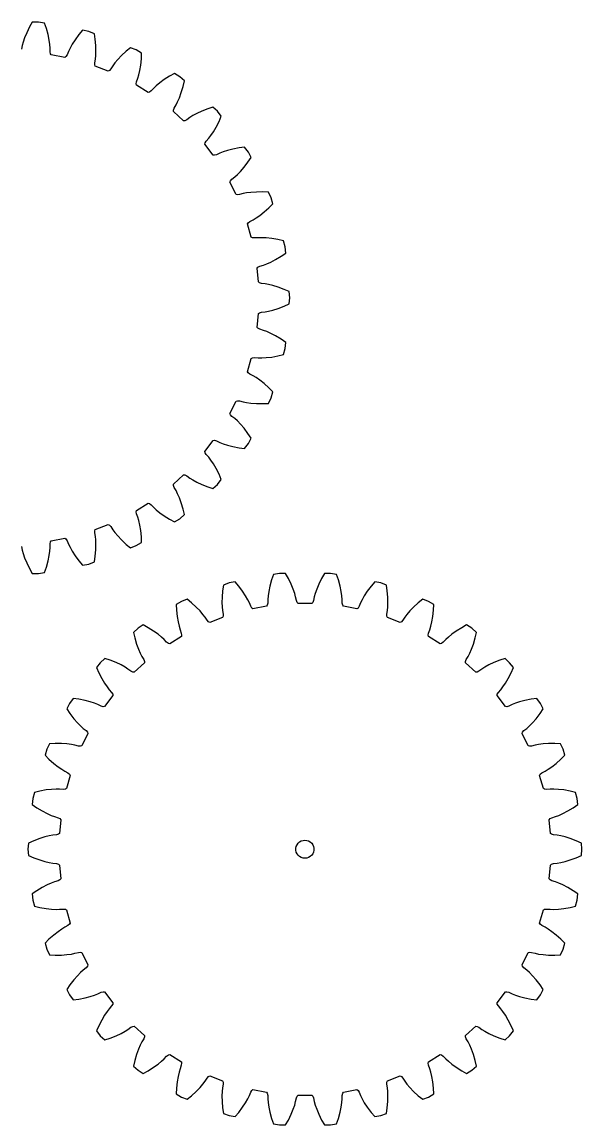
# Model space of a CAD drawing. Extents: x 0 to 188, y 0 to 183.
# Drawn here: x 95.7 to 188.3, y 0 to 182.6 of the extents above; entities that cross this region are included whole.
import ezdxf

# ---------------------------------------------------------------- set-up
doc = ezdxf.new("R2010")
doc.units = 0

msp = doc.modelspace()

# ---------------------------------------------------------------- linework, layer by layer
for p, q in [((97.38, 182.56), (96.92, 181.75)), ((98.4, 182.56), (97.38, 182.56)), ((99.41, 182.38), (98.4, 182.56)), ((96.46, 180.8), (96.12, 179.97)), ((96.92, 181.75), (96.46, 180.8)), ((99.71, 181.49), (99.41, 182.38)), ((99.99, 180.48), (99.71, 181.49)), ((105.71, 181.2), (105.11, 180.48)), ((106.72, 181.01), (105.71, 181.2)), ((107.67, 180.64), (106.72, 181.01)), ((95.88, 179.26), (95.72, 178.7)), ((96.12, 179.97), (95.88, 179.26)), ((100.17, 179.59), (99.99, 180.48)), ((100.28, 178.86), (100.17, 179.59)), ((104.48, 179.64), (103.99, 178.88)), ((105.11, 180.48), (104.48, 179.64)), ((107.8, 179.72), (107.67, 180.64)), ((107.89, 178.67), (107.8, 179.72)), ((95.72, 178.7), (95.6, 178.1)), ((100.33, 178.27), (100.28, 178.86)), ((100.34, 177.66), (100.33, 178.27)), ((100.41, 177.32), (100.34, 177.66)), ((100.53, 177.13), (100.41, 177.32)), ((102.77, 176.71), (100.53, 177.13)), ((103.14, 177.14), (102.95, 176.84)), ((103.37, 177.7), (103.14, 177.14)), ((103.63, 178.23), (103.37, 177.7)), ((103.99, 178.88), (103.63, 178.23)), ((107.88, 177.02), (107.91, 177.77)), ((107.91, 177.77), (107.89, 178.67)), ((112.93, 177.73), (112.16, 177.01)), ((113.65, 178.32), (112.93, 177.73)), ((114.6, 177.95), (113.65, 178.32)), ((115.47, 177.42), (114.6, 177.95)), ((115.44, 176.48), (115.47, 177.42)), ((102.95, 176.84), (102.77, 176.71)), ((107.72, 175.84), (107.82, 176.43)), ((107.72, 175.48), (107.72, 175.84)), ((107.81, 175.28), (107.72, 175.48)), ((109.94, 174.46), (107.81, 175.28)), ((107.82, 176.43), (107.88, 177.02)), ((110.71, 175.32), (110.38, 174.81)), ((111.06, 175.79), (110.71, 175.32)), ((111.54, 176.36), (111.06, 175.79)), ((112.16, 177.01), (111.54, 176.36)), ((115.18, 174.55), (115.33, 175.43)), ((115.33, 175.43), (115.44, 176.48)), ((110.14, 174.55), (109.94, 174.46)), ((110.38, 174.81), (110.14, 174.55)), ((114.85, 173.25), (115.02, 173.82)), ((115.02, 173.82), (115.18, 174.55)), ((120.11, 173.59), (119.22, 173.03)), ((120.93, 174.04), (120.11, 173.59)), ((121.8, 173.5), (120.93, 174.04)), ((122.55, 172.81), (121.8, 173.5)), ((114.58, 172.34), (114.64, 172.68)), ((114.63, 172.12), (114.58, 172.34)), ((116.56, 170.92), (114.63, 172.12)), ((114.64, 172.68), (114.85, 173.25)), ((117.48, 171.63), (117.06, 171.19)), ((117.91, 172.03), (117.48, 171.63)), ((118.49, 172.5), (117.91, 172.03)), ((119.22, 173.03), (118.49, 172.5)), ((122.04, 170.89), (122.34, 171.9)), ((122.34, 171.9), (122.55, 172.81)), ((116.78, 170.97), (116.56, 170.92)), ((117.06, 171.19), (116.78, 170.97)), ((121.44, 169.36), (121.74, 170.04)), ((121.74, 170.04), (122.04, 170.89)), ((120.74, 167.98), (120.87, 168.31)), ((120.75, 167.76), (120.74, 167.98)), ((120.87, 168.31), (121.17, 168.84)), ((121.17, 168.84), (121.44, 169.36)), ((126.41, 168.2), (125.42, 167.81)), ((127.29, 168.49), (126.41, 168.2)), ((128.05, 167.8), (127.29, 168.49)), ((122.43, 166.23), (120.75, 167.76)), ((122.65, 166.24), (122.43, 166.23)), ((122.97, 166.4), (122.65, 166.24)), ((123.46, 166.75), (122.97, 166.4)), ((123.96, 167.07), (123.46, 166.75)), ((124.61, 167.43), (123.96, 167.07)), ((125.42, 167.81), (124.61, 167.43)), ((128.66, 166.99), (128.05, 167.8)), ((128.29, 166.13), (128.66, 166.99)), ((126.94, 163.8), (127.35, 164.42)), ((127.35, 164.42), (127.81, 165.19)), ((127.81, 165.19), (128.29, 166.13)), ((125.96, 162.36), (125.99, 162.57)), ((125.99, 162.57), (126.18, 162.87)), ((126.18, 162.87), (126.58, 163.33)), ((126.58, 163.33), (126.94, 163.8)), ((127.33, 160.54), (125.96, 162.36)), ((128.44, 160.86), (127.89, 160.61)), ((128.99, 161.08), (128.44, 160.86)), ((129.7, 161.31), (128.99, 161.08)), ((130.57, 161.54), (129.7, 161.31)), ((131.6, 161.75), (130.57, 161.54)), ((132.53, 161.87), (131.6, 161.75)), ((133.14, 161.05), (132.53, 161.87)), ((133.6, 160.14), (133.14, 161.05)), ((127.55, 160.51), (127.33, 160.54)), ((127.89, 160.61), (127.55, 160.51)), ((132.43, 158.53), (133.08, 159.37)), ((133.08, 159.37), (133.6, 160.14)), ((130.88, 156.93), (131.32, 157.32)), ((131.32, 157.32), (131.84, 157.85)), ((131.84, 157.85), (132.43, 158.53)), ((130.09, 156.08), (130.17, 156.29)), ((131.11, 154.04), (130.09, 156.08)), ((130.17, 156.29), (130.4, 156.55)), ((130.4, 156.55), (130.88, 156.93)), ((131.32, 153.97), (131.11, 154.04)), ((131.67, 154.01), (131.32, 153.97)), ((132.26, 154.16), (131.67, 154.01)), ((132.83, 154.27), (132.26, 154.16)), ((133.57, 154.37), (132.83, 154.27)), ((134.47, 154.43), (133.57, 154.37)), ((135.53, 154.44), (134.47, 154.43)), ((136.46, 154.4), (135.53, 154.44)), ((136.91, 153.48), (136.46, 154.4)), ((137.19, 152.5), (136.91, 153.48)), ((135.75, 151.13), (136.54, 151.83)), ((136.54, 151.83), (137.19, 152.5)), ((133.39, 149.56), (133.93, 149.84)), ((133.93, 149.84), (134.43, 150.15)), ((134.43, 150.15), (135.04, 150.57)), ((135.04, 150.57), (135.75, 151.13)), ((133, 149.15), (133.11, 149.35)), ((133.63, 146.96), (133, 149.15)), ((133.11, 149.35), (133.39, 149.56)), ((133.82, 146.86), (133.63, 146.96)), ((134.17, 146.83), (133.82, 146.86)), ((134.77, 146.87), (134.17, 146.83)), ((135.36, 146.87), (134.77, 146.87)), ((136.11, 146.83), (135.36, 146.87)), ((137, 146.73), (136.11, 146.83)), ((138.04, 146.55), (137, 146.73)), ((138.95, 146.33), (138.04, 146.55)), ((139.23, 145.35), (138.95, 146.33)), ((138.56, 143.8), (139.32, 144.33)), ((139.32, 144.33), (139.23, 145.35)), ((135.63, 142.32), (136.18, 142.52)), ((136.18, 142.52), (136.86, 142.83)), ((136.86, 142.83), (137.65, 143.25)), ((137.65, 143.25), (138.56, 143.8)), ((134.59, 141.81), (134.73, 141.98)), ((134.8, 139.54), (134.59, 141.81)), ((134.73, 141.98), (135.05, 142.14)), ((135.05, 142.14), (135.63, 142.32)), ((134.97, 139.41), (134.8, 139.54)), ((135.31, 139.31), (134.97, 139.41)), ((135.91, 139.24), (135.31, 139.31)), ((136.49, 139.14), (135.91, 139.24)), ((137.22, 138.96), (136.49, 139.14)), ((138.08, 138.7), (137.22, 138.96)), ((139.06, 138.32), (138.08, 138.7)), ((139.92, 137.94), (139.06, 138.32)), ((140.01, 136.92), (139.92, 137.94)), ((139.92, 135.91), (140.01, 136.92)), ((137.22, 134.89), (138.08, 135.15)), ((138.08, 135.15), (139.06, 135.52)), ((139.06, 135.52), (139.92, 135.91)), ((134.59, 132.03), (134.8, 134.3)), ((134.8, 134.3), (134.97, 134.44)), ((134.97, 134.44), (135.31, 134.54)), ((135.31, 134.54), (135.91, 134.61)), ((135.91, 134.61), (136.49, 134.71)), ((136.49, 134.71), (137.22, 134.89)), ((134.73, 131.87), (134.59, 132.03)), ((135.05, 131.71), (134.73, 131.87)), ((135.63, 131.53), (135.05, 131.71)), ((136.18, 131.32), (135.63, 131.53)), ((136.86, 131.02), (136.18, 131.32)), ((137.65, 130.6), (136.86, 131.02)), ((138.56, 130.05), (137.65, 130.6)), ((139.32, 129.52), (138.56, 130.05)), ((138.95, 127.52), (139.23, 128.5)), ((139.23, 128.5), (139.32, 129.52)), ((133, 124.69), (133.63, 126.88)), ((133.63, 126.88), (133.82, 126.99)), ((133.82, 126.99), (134.17, 127.02)), ((134.17, 127.02), (134.77, 126.98)), ((134.77, 126.98), (135.36, 126.97)), ((135.36, 126.97), (136.11, 127.01)), ((136.11, 127.01), (137, 127.11)), ((137, 127.11), (138.04, 127.3)), ((138.04, 127.3), (138.95, 127.52)), ((133.11, 124.5), (133, 124.69)), ((133.39, 124.29), (133.11, 124.5)), ((133.93, 124), (133.39, 124.29)), ((134.43, 123.7), (133.93, 124)), ((135.04, 123.27), (134.43, 123.7)), ((135.75, 122.72), (135.04, 123.27)), ((136.54, 122.01), (135.75, 122.72)), ((137.19, 121.35), (136.54, 122.01)), ((136.91, 120.37), (137.19, 121.35)), ((130.09, 117.77), (131.11, 119.8)), ((131.11, 119.8), (131.32, 119.87)), ((131.32, 119.87), (131.67, 119.84)), ((131.67, 119.84), (132.26, 119.69)), ((132.26, 119.69), (132.83, 119.57)), ((132.83, 119.57), (133.57, 119.48)), ((133.57, 119.48), (134.47, 119.41)), ((134.47, 119.41), (135.53, 119.4)), ((135.53, 119.4), (136.46, 119.45)), ((136.46, 119.45), (136.91, 120.37)), ((130.17, 117.56), (130.09, 117.77)), ((130.4, 117.29), (130.17, 117.56)), ((130.88, 116.92), (130.4, 117.29)), ((131.32, 116.53), (130.88, 116.92)), ((131.84, 116), (131.32, 116.53)), ((132.43, 115.32), (131.84, 116)), ((133.08, 114.48), (132.43, 115.32)), ((125.96, 111.49), (127.33, 113.31)), ((127.33, 113.31), (127.55, 113.34)), ((127.55, 113.34), (127.89, 113.24)), ((127.89, 113.24), (128.44, 112.98)), ((133.6, 113.71), (133.08, 114.48)), ((133.14, 112.79), (133.6, 113.71)), ((125.99, 111.27), (125.96, 111.49)), ((128.44, 112.98), (128.99, 112.77)), ((128.99, 112.77), (129.7, 112.53)), ((129.7, 112.53), (130.57, 112.3)), ((130.57, 112.3), (131.6, 112.1)), ((131.6, 112.1), (132.53, 111.98)), ((132.53, 111.98), (133.14, 112.79)), ((126.18, 110.97), (125.99, 111.27)), ((126.58, 110.52), (126.18, 110.97)), ((126.94, 110.05), (126.58, 110.52)), ((127.35, 109.43), (126.94, 110.05)), ((127.81, 108.66), (127.35, 109.43)), ((128.29, 107.71), (127.81, 108.66)), ((128.66, 106.86), (128.29, 107.71)), ((120.74, 105.86), (120.75, 106.08)), ((120.75, 106.08), (122.43, 107.62)), ((122.43, 107.62), (122.65, 107.61)), ((122.65, 107.61), (122.97, 107.45)), ((122.97, 107.45), (123.46, 107.09)), ((123.46, 107.09), (123.96, 106.78)), ((123.96, 106.78), (124.61, 106.42)), ((124.61, 106.42), (125.42, 106.04)), ((125.42, 106.04), (126.41, 105.65)), ((127.29, 105.36), (128.05, 106.04)), ((128.05, 106.04), (128.66, 106.86)), ((120.87, 105.53), (120.74, 105.86)), ((121.17, 105.01), (120.87, 105.53)), ((121.44, 104.49), (121.17, 105.01)), ((121.74, 103.8), (121.44, 104.49)), ((126.41, 105.65), (127.29, 105.36)), ((114.63, 101.73), (116.56, 102.92)), ((116.56, 102.92), (116.78, 102.87)), ((116.78, 102.87), (117.06, 102.66)), ((117.06, 102.66), (117.48, 102.22)), ((122.04, 102.96), (121.74, 103.8)), ((122.34, 101.94), (122.04, 102.96)), ((114.58, 101.51), (114.63, 101.73)), ((114.64, 101.16), (114.58, 101.51)), ((114.85, 100.59), (114.64, 101.16)), ((115.02, 100.03), (114.85, 100.59)), ((117.48, 102.22), (117.91, 101.82)), ((117.91, 101.82), (118.49, 101.35)), ((118.49, 101.35), (119.22, 100.82)), ((119.22, 100.82), (120.11, 100.26)), ((121.8, 100.34), (122.55, 101.03)), ((122.55, 101.03), (122.34, 101.94)), ((107.81, 98.57), (109.94, 99.39)), ((109.94, 99.39), (110.14, 99.3)), ((110.14, 99.3), (110.38, 99.04)), ((110.38, 99.04), (110.71, 98.53)), ((115.18, 99.3), (115.02, 100.03)), ((115.33, 98.41), (115.18, 99.3)), ((120.11, 100.26), (120.93, 99.81)), ((120.93, 99.81), (121.8, 100.34)), ((100.53, 96.71), (102.77, 97.13)), ((102.77, 97.13), (102.95, 97.01)), ((102.95, 97.01), (103.14, 96.71)), ((107.72, 98.36), (107.81, 98.57)), ((107.72, 98.01), (107.72, 98.36)), ((107.82, 97.41), (107.72, 98.01)), ((107.88, 96.83), (107.82, 97.41)), ((107.91, 96.08), (107.88, 96.83)), ((110.71, 98.53), (111.06, 98.06)), ((111.06, 98.06), (111.54, 97.49)), ((111.54, 97.49), (112.16, 96.83)), ((112.16, 96.83), (112.93, 96.11)), ((115.44, 97.36), (115.33, 98.41)), ((115.47, 96.43), (115.44, 97.36)), ((95.6, 95.74), (95.72, 95.15)), ((95.72, 95.15), (95.88, 94.58)), ((100.17, 94.25), (100.28, 94.99)), ((100.28, 94.99), (100.33, 95.58)), ((100.33, 95.58), (100.34, 96.18)), ((100.34, 96.18), (100.41, 96.53)), ((100.41, 96.53), (100.53, 96.71)), ((103.14, 96.71), (103.37, 96.15)), ((103.37, 96.15), (103.63, 95.62)), ((103.63, 95.62), (103.99, 94.97)), ((103.99, 94.97), (104.48, 94.21)), ((107.8, 94.13), (107.89, 95.18)), ((107.89, 95.18), (107.91, 96.08)), ((112.93, 96.11), (113.65, 95.52)), ((113.65, 95.52), (114.6, 95.89)), ((114.6, 95.89), (115.47, 96.43)), ((95.88, 94.58), (96.12, 93.88)), ((96.12, 93.88), (96.46, 93.04)), ((99.71, 92.35), (99.99, 93.37)), ((99.99, 93.37), (100.17, 94.25)), ((104.48, 94.21), (105.11, 93.36)), ((105.11, 93.36), (105.71, 92.65)), ((106.72, 92.84), (107.67, 93.21)), ((107.67, 93.21), (107.8, 94.13)), ((96.46, 93.04), (96.92, 92.09)), ((96.92, 92.09), (97.38, 91.28)), ((98.4, 91.28), (99.41, 91.47)), ((99.41, 91.47), (99.71, 92.35)), ((105.71, 92.65), (106.72, 92.84)), ((97.38, 91.28), (98.4, 91.28)), ((129.97, 89.73), (129.01, 89.36)), ((130.97, 89.92), (129.97, 89.73)), ((131.57, 89.2), (130.97, 89.92)), ((136.97, 90.21), (136.69, 89.19)), ((137.28, 91.09), (136.97, 90.21)), ((138.28, 91.28), (137.28, 91.09)), ((139.3, 91.28), (138.28, 91.28)), ((139.76, 90.47), (139.3, 91.28)), ((140.22, 89.52), (139.76, 90.47)), ((140.57, 88.69), (140.22, 89.52)), ((144.8, 89.52), (144.45, 88.69)), ((145.26, 90.47), (144.8, 89.52)), ((145.72, 91.28), (145.26, 90.47)), ((146.74, 91.28), (145.72, 91.28)), ((147.74, 91.09), (146.74, 91.28)), ((148.05, 90.21), (147.74, 91.09)), ((148.32, 89.19), (148.05, 90.21)), ((154.05, 89.92), (153.45, 89.2)), ((155.05, 89.73), (154.05, 89.92)), ((156.01, 89.36), (155.05, 89.73)), ((128.88, 88.44), (128.79, 87.38)), ((129.01, 89.36), (128.88, 88.44)), ((132.2, 88.35), (131.57, 89.2)), ((132.69, 87.6), (132.2, 88.35)), ((136.51, 88.31), (136.4, 87.57)), ((136.69, 89.19), (136.51, 88.31)), ((140.81, 87.98), (140.57, 88.69)), ((140.96, 87.41), (140.81, 87.98)), ((144.21, 87.98), (144.06, 87.41)), ((144.45, 88.69), (144.21, 87.98)), ((148.51, 88.31), (148.32, 89.19)), ((148.62, 87.57), (148.51, 88.31)), ((152.82, 88.35), (152.33, 87.6)), ((153.45, 89.2), (152.82, 88.35)), ((156.14, 88.44), (156.01, 89.36)), ((156.23, 87.38), (156.14, 88.44)), ((122.08, 86.67), (121.21, 86.13)), ((121.21, 86.13), (121.25, 85.2)), ((123.03, 87.04), (122.08, 86.67)), ((123.75, 86.45), (123.03, 87.04)), ((124.53, 85.73), (123.75, 86.45)), ((128.79, 87.38), (128.77, 86.48)), ((128.77, 86.48), (128.8, 85.74)), ((133.06, 86.95), (132.69, 87.6)), ((133.31, 86.42), (133.06, 86.95)), ((133.55, 85.86), (133.31, 86.42)), ((133.73, 85.56), (133.55, 85.86)), ((136.15, 85.85), (133.91, 85.43)), ((136.27, 86.03), (136.15, 85.85)), ((136.34, 86.38), (136.27, 86.03)), ((136.35, 86.99), (136.34, 86.38)), ((136.4, 87.57), (136.35, 86.99)), ((141.09, 86.82), (140.96, 87.41)), ((141.22, 86.49), (141.09, 86.82)), ((141.37, 86.33), (141.22, 86.49)), ((143.65, 86.33), (141.37, 86.33)), ((143.8, 86.49), (143.65, 86.33)), ((143.93, 86.82), (143.8, 86.49)), ((144.06, 87.41), (143.93, 86.82)), ((148.67, 86.99), (148.62, 87.57)), ((148.68, 86.38), (148.67, 86.99)), ((148.75, 86.03), (148.68, 86.38)), ((148.87, 85.85), (148.75, 86.03)), ((151.11, 85.43), (148.87, 85.85)), ((151.47, 85.86), (151.29, 85.56)), ((151.71, 86.42), (151.47, 85.86)), ((151.96, 86.95), (151.71, 86.42)), ((152.33, 87.6), (151.96, 86.95)), ((156.22, 85.74), (156.25, 86.48)), ((156.25, 86.48), (156.23, 87.38)), ((161.27, 86.45), (160.49, 85.73)), ((161.99, 87.04), (161.27, 86.45)), ((162.94, 86.67), (161.99, 87.04)), ((163.81, 86.13), (162.94, 86.67)), ((163.77, 85.2), (163.81, 86.13)), ((121.25, 85.2), (121.35, 84.15)), ((121.35, 84.15), (121.5, 83.26)), ((125.15, 85.08), (124.53, 85.73)), ((125.63, 84.51), (125.15, 85.08)), ((125.98, 84.03), (125.63, 84.51)), ((126.31, 83.53), (125.98, 84.03)), ((128.87, 84), (126.75, 83.18)), ((128.8, 85.74), (128.86, 85.15)), ((128.86, 85.15), (128.96, 84.55)), ((128.96, 84.2), (128.87, 84)), ((128.96, 84.55), (128.96, 84.2)), ((133.91, 85.43), (133.73, 85.56)), ((151.29, 85.56), (151.11, 85.43)), ((156.06, 84.55), (156.16, 85.15)), ((156.06, 84.2), (156.06, 84.55)), ((156.15, 84), (156.06, 84.2)), ((158.27, 83.18), (156.15, 84)), ((156.16, 85.15), (156.22, 85.74)), ((159.04, 84.03), (158.71, 83.53)), ((159.39, 84.51), (159.04, 84.03)), ((159.87, 85.08), (159.39, 84.51)), ((160.49, 85.73), (159.87, 85.08)), ((163.52, 83.26), (163.67, 84.15)), ((163.67, 84.15), (163.77, 85.2)), ((114.89, 82.22), (114.13, 81.53)), ((115.76, 82.76), (114.89, 82.22)), ((116.57, 82.31), (115.76, 82.76)), ((117.47, 81.74), (116.57, 82.31)), ((121.5, 83.26), (121.67, 82.54)), ((121.67, 82.54), (121.83, 81.97)), ((126.55, 83.27), (126.31, 83.53)), ((126.75, 83.18), (126.55, 83.27)), ((158.47, 83.27), (158.27, 83.18)), ((158.71, 83.53), (158.47, 83.27)), ((163.19, 81.97), (163.35, 82.54)), ((163.35, 82.54), (163.52, 83.26)), ((168.45, 82.31), (167.55, 81.74)), ((169.26, 82.76), (168.45, 82.31)), ((170.13, 82.22), (169.26, 82.76)), ((170.89, 81.53), (170.13, 82.22)), ((114.13, 81.53), (114.34, 80.62)), ((114.34, 80.62), (114.64, 79.61)), ((118.2, 81.22), (117.47, 81.74)), ((118.77, 80.74), (118.2, 81.22)), ((119.2, 80.34), (118.77, 80.74)), ((119.62, 79.9), (119.2, 80.34)), ((122.06, 80.84), (120.12, 79.64)), ((121.83, 81.97), (122.04, 81.4)), ((122.04, 81.4), (122.1, 81.05)), ((122.1, 81.05), (122.06, 80.84)), ((162.92, 81.05), (162.98, 81.4)), ((162.96, 80.84), (162.92, 81.05)), ((164.9, 79.64), (162.96, 80.84)), ((162.98, 81.4), (163.19, 81.97)), ((165.82, 80.34), (165.4, 79.9)), ((166.25, 80.74), (165.82, 80.34)), ((166.82, 81.22), (166.25, 80.74)), ((167.55, 81.74), (166.82, 81.22)), ((170.38, 79.61), (170.68, 80.62)), ((170.68, 80.62), (170.89, 81.53)), ((114.64, 79.61), (114.95, 78.76)), ((114.95, 78.76), (115.24, 78.08)), ((119.91, 79.69), (119.62, 79.9)), ((120.12, 79.64), (119.91, 79.69)), ((165.11, 79.69), (164.9, 79.64)), ((165.4, 79.9), (165.11, 79.69)), ((169.78, 78.08), (170.07, 78.76)), ((170.07, 78.76), (170.38, 79.61)), ((109.39, 77.21), (108.64, 76.52)), ((110.28, 76.92), (109.39, 77.21)), ((111.26, 76.53), (110.28, 76.92)), ((115.24, 78.08), (115.51, 77.55)), ((115.51, 77.55), (115.82, 77.03)), ((115.82, 77.03), (115.94, 76.7)), ((115.94, 76.7), (115.94, 76.48)), ((169.08, 76.7), (169.2, 77.03)), ((169.08, 76.48), (169.08, 76.7)), ((169.2, 77.03), (169.51, 77.55)), ((169.51, 77.55), (169.78, 78.08)), ((174.74, 76.92), (173.76, 76.53)), ((175.63, 77.21), (174.74, 76.92)), ((176.38, 76.52), (175.63, 77.21)), ((108.64, 76.52), (108.02, 75.71)), ((108.02, 75.71), (108.39, 74.85)), ((112.07, 76.14), (111.26, 76.53)), ((112.73, 75.79), (112.07, 76.14)), ((113.22, 75.47), (112.73, 75.79)), ((113.72, 75.12), (113.22, 75.47)), ((114.03, 74.96), (113.72, 75.12)), ((114.25, 74.95), (114.03, 74.96)), ((115.94, 76.48), (114.25, 74.95)), ((170.77, 74.95), (169.08, 76.48)), ((170.99, 74.96), (170.77, 74.95)), ((171.3, 75.12), (170.99, 74.96)), ((171.79, 75.47), (171.3, 75.12)), ((172.29, 75.79), (171.79, 75.47)), ((172.95, 76.14), (172.29, 75.79)), ((173.76, 76.53), (172.95, 76.14)), ((177, 75.71), (176.38, 76.52)), ((176.63, 74.85), (177, 75.71)), ((108.39, 74.85), (108.87, 73.91)), ((108.87, 73.91), (109.33, 73.13)), ((109.33, 73.13), (109.75, 72.52)), ((175.27, 72.52), (175.69, 73.13)), ((175.69, 73.13), (176.15, 73.91)), ((176.15, 73.91), (176.63, 74.85)), ((109.75, 72.52), (110.11, 72.05)), ((110.11, 72.05), (110.5, 71.59)), ((110.5, 71.59), (110.69, 71.29)), ((110.69, 71.29), (110.72, 71.07)), ((174.3, 71.07), (174.33, 71.29)), ((174.33, 71.29), (174.52, 71.59)), ((174.52, 71.59), (174.91, 72.05)), ((174.91, 72.05), (175.27, 72.52)), ((103.54, 69.77), (103.08, 68.86)), ((104.15, 70.59), (103.54, 69.77)), ((105.08, 70.46), (104.15, 70.59)), ((106.12, 70.26), (105.08, 70.46)), ((106.99, 70.03), (106.12, 70.26)), ((107.69, 69.8), (106.99, 70.03)), ((108.24, 69.58), (107.69, 69.8)), ((108.79, 69.32), (108.24, 69.58)), ((110.72, 71.07), (109.35, 69.26)), ((175.67, 69.26), (174.3, 71.07)), ((176.78, 69.58), (176.23, 69.32)), ((177.33, 69.8), (176.78, 69.58)), ((178.03, 70.03), (177.33, 69.8)), ((178.9, 70.26), (178.03, 70.03)), ((179.94, 70.46), (178.9, 70.26)), ((180.87, 70.59), (179.94, 70.46)), ((181.48, 69.77), (180.87, 70.59)), ((181.94, 68.86), (181.48, 69.77)), ((103.08, 68.86), (103.61, 68.08)), ((103.61, 68.08), (104.25, 67.25)), ((109.13, 69.23), (108.79, 69.32)), ((109.35, 69.26), (109.13, 69.23)), ((175.89, 69.23), (175.67, 69.26)), ((176.23, 69.32), (175.89, 69.23)), ((180.77, 67.25), (181.41, 68.08)), ((181.41, 68.08), (181.94, 68.86)), ((104.25, 67.25), (104.84, 66.57)), ((104.84, 66.57), (105.37, 66.04)), ((105.37, 66.04), (105.81, 65.64)), ((179.21, 65.64), (179.65, 66.04)), ((179.65, 66.04), (180.18, 66.57)), ((180.18, 66.57), (180.77, 67.25)), ((106.59, 64.8), (105.57, 62.76)), ((105.81, 65.64), (106.28, 65.27)), ((106.28, 65.27), (106.52, 65.01)), ((106.52, 65.01), (106.59, 64.8)), ((178.43, 64.8), (178.5, 65.01)), ((179.44, 62.76), (178.43, 64.8)), ((178.5, 65.01), (178.74, 65.27)), ((178.74, 65.27), (179.21, 65.64)), ((99.77, 62.2), (99.49, 61.22)), ((100.22, 63.11), (99.77, 62.2)), ((101.16, 63.16), (100.22, 63.11)), ((102.21, 63.15), (101.16, 63.16)), ((103.11, 63.09), (102.21, 63.15)), ((103.85, 62.99), (103.11, 63.09)), ((104.43, 62.88), (103.85, 62.99)), ((105.01, 62.72), (104.43, 62.88)), ((105.37, 62.69), (105.01, 62.72)), ((105.57, 62.76), (105.37, 62.69)), ((179.65, 62.69), (179.44, 62.76)), ((180.01, 62.72), (179.65, 62.69)), ((180.59, 62.88), (180.01, 62.72)), ((181.17, 62.99), (180.59, 62.88)), ((181.91, 63.09), (181.17, 62.99)), ((182.81, 63.15), (181.91, 63.09)), ((183.86, 63.16), (182.81, 63.15)), ((184.8, 63.11), (183.86, 63.16)), ((185.25, 62.2), (184.8, 63.11)), ((185.53, 61.22), (185.25, 62.2)), ((99.49, 61.22), (100.14, 60.55)), ((100.14, 60.55), (100.93, 59.85)), ((184.09, 59.85), (184.88, 60.55)), ((184.88, 60.55), (185.53, 61.22)), ((100.93, 59.85), (101.64, 59.29)), ((101.64, 59.29), (102.25, 58.87)), ((102.25, 58.87), (102.75, 58.56)), ((102.75, 58.56), (103.29, 58.28)), ((181.73, 58.28), (182.27, 58.56)), ((182.27, 58.56), (182.77, 58.87)), ((182.77, 58.87), (183.38, 59.29)), ((183.38, 59.29), (184.09, 59.85)), ((103.68, 57.87), (103.06, 55.68)), ((103.29, 58.28), (103.57, 58.06)), ((103.57, 58.06), (103.68, 57.87)), ((181.34, 57.87), (181.45, 58.06)), ((181.96, 55.68), (181.34, 57.87)), ((181.45, 58.06), (181.73, 58.28)), ((97.73, 55.05), (97.45, 54.06)), ((98.64, 55.27), (97.73, 55.05)), ((99.68, 55.45), (98.64, 55.27)), ((100.57, 55.55), (99.68, 55.45)), ((101.32, 55.59), (100.57, 55.55)), ((101.91, 55.59), (101.32, 55.59)), ((102.51, 55.54), (101.91, 55.59)), ((102.86, 55.58), (102.51, 55.54)), ((103.06, 55.68), (102.86, 55.58)), ((182.15, 55.58), (181.96, 55.68)), ((182.51, 55.54), (182.15, 55.58)), ((183.11, 55.59), (182.51, 55.54)), ((183.7, 55.59), (183.11, 55.59)), ((184.45, 55.55), (183.7, 55.59)), ((185.34, 55.45), (184.45, 55.55)), ((186.38, 55.27), (185.34, 55.45)), ((187.29, 55.05), (186.38, 55.27)), ((187.57, 54.06), (187.29, 55.05)), ((97.45, 54.06), (97.36, 53.05)), ((97.36, 53.05), (98.13, 52.51)), ((186.89, 52.51), (187.66, 53.05)), ((187.66, 53.05), (187.57, 54.06)), ((98.13, 52.51), (99.03, 51.97)), ((99.03, 51.97), (99.83, 51.55)), ((99.83, 51.55), (100.51, 51.24)), ((100.51, 51.24), (101.06, 51.03)), ((183.96, 51.03), (184.51, 51.24)), ((184.51, 51.24), (185.19, 51.55)), ((185.19, 51.55), (185.99, 51.97)), ((185.99, 51.97), (186.89, 52.51)), ((101.06, 51.03), (101.64, 50.86)), ((101.64, 50.86), (101.95, 50.7)), ((102.09, 50.53), (101.88, 48.26)), ((101.95, 50.7), (102.09, 50.53)), ((182.92, 50.53), (183.07, 50.7)), ((183.13, 48.26), (182.92, 50.53)), ((183.07, 50.7), (183.38, 50.86)), ((183.38, 50.86), (183.96, 51.03)), ((99.47, 47.68), (98.61, 47.41)), ((100.19, 47.85), (99.47, 47.68)), ((100.77, 47.96), (100.19, 47.85)), ((101.37, 48.02), (100.77, 47.96)), ((101.71, 48.12), (101.37, 48.02)), ((101.88, 48.26), (101.71, 48.12)), ((183.31, 48.12), (183.13, 48.26)), ((183.65, 48.02), (183.31, 48.12)), ((184.25, 47.96), (183.65, 48.02)), ((184.83, 47.85), (184.25, 47.96)), ((185.55, 47.68), (184.83, 47.85)), ((186.41, 47.41), (185.55, 47.68)), ((96.77, 46.66), (96.67, 45.64)), ((97.62, 47.04), (96.77, 46.66)), ((98.61, 47.41), (97.62, 47.04)), ((141.02, 45.8), (141.08, 46.1)), ((141.02, 45.48), (141.02, 45.8)), ((141.08, 46.1), (141.21, 46.39)), ((141.21, 46.39), (141.4, 46.64)), ((141.4, 46.64), (141.63, 46.85)), ((141.63, 46.85), (141.9, 47.01)), ((141.9, 47.01), (142.2, 47.11)), ((142.2, 47.11), (142.51, 47.14)), ((142.51, 47.14), (142.82, 47.11)), ((142.82, 47.11), (143.12, 47.01)), ((143.12, 47.01), (143.39, 46.85)), ((143.39, 46.85), (143.62, 46.64)), ((143.62, 46.64), (143.81, 46.39)), ((143.81, 46.39), (143.94, 46.1)), ((143.94, 46.1), (144, 45.8)), ((144, 45.8), (144, 45.48)), ((187.4, 47.04), (186.41, 47.41)), ((188.25, 46.66), (187.4, 47.04)), ((188.35, 45.64), (188.25, 46.66)), ((96.67, 45.64), (96.77, 44.62)), ((96.77, 44.62), (97.62, 44.24)), ((97.62, 44.24), (98.61, 43.87)), ((98.61, 43.87), (99.47, 43.6)), ((141.08, 45.18), (141.02, 45.48)), ((141.21, 44.89), (141.08, 45.18)), ((141.4, 44.64), (141.21, 44.89)), ((141.63, 44.43), (141.4, 44.64)), ((141.9, 44.27), (141.63, 44.43)), ((142.2, 44.17), (141.9, 44.27)), ((142.51, 44.14), (142.2, 44.17)), ((142.82, 44.17), (142.51, 44.14)), ((143.12, 44.27), (142.82, 44.17)), ((143.39, 44.43), (143.12, 44.27)), ((143.62, 44.64), (143.39, 44.43)), ((143.81, 44.89), (143.62, 44.64)), ((143.94, 45.18), (143.81, 44.89)), ((144, 45.48), (143.94, 45.18)), ((185.55, 43.6), (186.41, 43.87)), ((186.41, 43.87), (187.4, 44.24)), ((187.4, 44.24), (188.25, 44.62)), ((188.25, 44.62), (188.35, 45.64)), ((99.47, 43.6), (100.19, 43.43)), ((100.19, 43.43), (100.77, 43.33)), ((100.77, 43.33), (101.37, 43.26)), ((101.37, 43.26), (101.71, 43.16)), ((101.71, 43.16), (101.88, 43.02)), ((101.88, 43.02), (102.09, 40.75)), ((182.92, 40.75), (183.13, 43.02)), ((183.13, 43.02), (183.31, 43.16)), ((183.31, 43.16), (183.65, 43.26)), ((183.65, 43.26), (184.25, 43.33)), ((184.25, 43.33), (184.83, 43.43)), ((184.83, 43.43), (185.55, 43.6)), ((101.06, 40.25), (100.51, 40.04)), ((101.64, 40.43), (101.06, 40.25)), ((101.95, 40.58), (101.64, 40.43)), ((102.09, 40.75), (101.95, 40.58)), ((183.07, 40.58), (182.92, 40.75)), ((183.38, 40.43), (183.07, 40.58)), ((183.96, 40.25), (183.38, 40.43)), ((184.51, 40.04), (183.96, 40.25)), ((98.13, 38.77), (97.36, 38.24)), ((99.03, 39.32), (98.13, 38.77)), ((99.83, 39.73), (99.03, 39.32)), ((100.51, 40.04), (99.83, 39.73)), ((185.19, 39.73), (184.51, 40.04)), ((185.99, 39.32), (185.19, 39.73)), ((186.89, 38.77), (185.99, 39.32)), ((187.66, 38.24), (186.89, 38.77)), ((97.36, 38.24), (97.45, 37.22)), ((97.45, 37.22), (97.73, 36.24)), ((187.29, 36.24), (187.57, 37.22)), ((187.57, 37.22), (187.66, 38.24)), ((97.73, 36.24), (98.64, 36.02)), ((98.64, 36.02), (99.68, 35.83)), ((99.68, 35.83), (100.57, 35.73)), ((100.57, 35.73), (101.32, 35.69)), ((101.32, 35.69), (101.91, 35.7)), ((101.91, 35.7), (102.51, 35.74)), ((102.51, 35.74), (102.86, 35.71)), ((102.86, 35.71), (103.06, 35.6)), ((103.06, 35.6), (103.68, 33.41)), ((181.34, 33.41), (181.96, 35.6)), ((181.96, 35.6), (182.15, 35.71)), ((182.15, 35.71), (182.51, 35.74)), ((182.51, 35.74), (183.11, 35.7)), ((183.11, 35.7), (183.7, 35.69)), ((183.7, 35.69), (184.45, 35.73)), ((184.45, 35.73), (185.34, 35.83)), ((185.34, 35.83), (186.38, 36.02)), ((186.38, 36.02), (187.29, 36.24)), ((103.29, 33), (102.75, 32.72)), ((103.57, 33.22), (103.29, 33)), ((103.68, 33.41), (103.57, 33.22)), ((181.45, 33.22), (181.34, 33.41)), ((181.73, 33), (181.45, 33.22)), ((182.27, 32.72), (181.73, 33)), ((100.93, 31.43), (100.14, 30.73)), ((101.64, 31.99), (100.93, 31.43)), ((102.25, 32.42), (101.64, 31.99)), ((102.75, 32.72), (102.25, 32.42)), ((182.77, 32.42), (182.27, 32.72)), ((183.38, 31.99), (182.77, 32.42)), ((184.09, 31.43), (183.38, 31.99)), ((184.88, 30.73), (184.09, 31.43)), ((100.14, 30.73), (99.49, 30.07)), ((99.49, 30.07), (99.77, 29.08)), ((185.53, 30.07), (184.88, 30.73)), ((185.25, 29.08), (185.53, 30.07)), ((99.77, 29.08), (100.22, 28.17)), ((100.22, 28.17), (101.16, 28.12)), ((101.16, 28.12), (102.21, 28.13)), ((102.21, 28.13), (103.11, 28.19)), ((103.11, 28.19), (103.85, 28.29)), ((103.85, 28.29), (104.43, 28.41)), ((104.43, 28.41), (105.01, 28.56)), ((105.01, 28.56), (105.37, 28.59)), ((105.37, 28.59), (105.57, 28.52)), ((105.57, 28.52), (106.59, 26.48)), ((178.43, 26.48), (179.44, 28.52)), ((179.44, 28.52), (179.65, 28.59)), ((179.65, 28.59), (180.01, 28.56)), ((180.01, 28.56), (180.59, 28.41)), ((180.59, 28.41), (181.17, 28.29)), ((181.17, 28.29), (181.91, 28.19)), ((181.91, 28.19), (182.81, 28.13)), ((182.81, 28.13), (183.86, 28.12)), ((183.86, 28.12), (184.8, 28.17)), ((184.8, 28.17), (185.25, 29.08)), ((105.81, 25.64), (105.37, 25.24)), ((106.28, 26.01), (105.81, 25.64)), ((106.52, 26.28), (106.28, 26.01)), ((106.59, 26.48), (106.52, 26.28)), ((178.5, 26.28), (178.43, 26.48)), ((178.74, 26.01), (178.5, 26.28)), ((179.21, 25.64), (178.74, 26.01)), ((179.65, 25.24), (179.21, 25.64)), ((104.25, 24.04), (103.61, 23.2)), ((104.84, 24.71), (104.25, 24.04)), ((105.37, 25.24), (104.84, 24.71)), ((180.18, 24.71), (179.65, 25.24)), ((180.77, 24.04), (180.18, 24.71)), ((181.41, 23.2), (180.77, 24.04)), ((103.61, 23.2), (103.08, 22.43)), ((103.08, 22.43), (103.54, 21.51)), ((108.24, 21.7), (108.79, 21.96)), ((108.79, 21.96), (109.13, 22.05)), ((109.13, 22.05), (109.35, 22.03)), ((109.35, 22.03), (110.72, 20.21)), ((174.3, 20.21), (175.67, 22.03)), ((175.67, 22.03), (175.89, 22.05)), ((175.89, 22.05), (176.23, 21.96)), ((176.23, 21.96), (176.78, 21.7)), ((181.94, 22.43), (181.41, 23.2)), ((181.48, 21.51), (181.94, 22.43)), ((103.54, 21.51), (104.15, 20.7)), ((104.15, 20.7), (105.08, 20.82)), ((105.08, 20.82), (106.12, 21.02)), ((106.12, 21.02), (106.99, 21.25)), ((106.99, 21.25), (107.69, 21.48)), ((107.69, 21.48), (108.24, 21.7)), ((110.72, 20.21), (110.69, 19.99)), ((174.33, 19.99), (174.3, 20.21)), ((176.78, 21.7), (177.33, 21.48)), ((177.33, 21.48), (178.03, 21.25)), ((178.03, 21.25), (178.9, 21.02)), ((178.9, 21.02), (179.94, 20.82)), ((179.94, 20.82), (180.87, 20.7)), ((180.87, 20.7), (181.48, 21.51)), ((109.75, 18.77), (109.33, 18.15)), ((110.11, 19.23), (109.75, 18.77)), ((110.5, 19.69), (110.11, 19.23)), ((110.69, 19.99), (110.5, 19.69)), ((174.52, 19.69), (174.33, 19.99)), ((174.91, 19.23), (174.52, 19.69)), ((175.27, 18.77), (174.91, 19.23)), ((175.69, 18.15), (175.27, 18.77)), ((108.39, 16.43), (108.02, 15.58)), ((108.87, 17.37), (108.39, 16.43)), ((109.33, 18.15), (108.87, 17.37)), ((176.15, 17.37), (175.69, 18.15)), ((176.63, 16.43), (176.15, 17.37)), ((177, 15.58), (176.63, 16.43)), ((108.02, 15.58), (108.64, 14.76)), ((108.64, 14.76), (109.39, 14.07)), ((110.28, 14.36), (111.26, 14.75)), ((111.26, 14.75), (112.07, 15.14)), ((112.07, 15.14), (112.73, 15.5)), ((112.73, 15.5), (113.22, 15.81)), ((113.22, 15.81), (113.72, 16.17)), ((113.72, 16.17), (114.03, 16.32)), ((114.03, 16.32), (114.25, 16.34)), ((114.25, 16.34), (115.94, 14.8)), ((115.94, 14.8), (115.94, 14.58)), ((169.08, 14.8), (170.77, 16.34)), ((169.08, 14.58), (169.08, 14.8)), ((170.77, 16.34), (170.99, 16.32)), ((170.99, 16.32), (171.3, 16.17)), ((171.3, 16.17), (171.79, 15.81)), ((171.79, 15.81), (172.29, 15.5)), ((172.29, 15.5), (172.95, 15.14)), ((172.95, 15.14), (173.76, 14.75)), ((173.76, 14.75), (174.74, 14.36)), ((175.63, 14.07), (176.38, 14.76)), ((176.38, 14.76), (177, 15.58)), ((109.39, 14.07), (110.28, 14.36)), ((115.24, 13.2), (114.95, 12.52)), ((115.51, 13.73), (115.24, 13.2)), ((115.82, 14.25), (115.51, 13.73)), ((115.94, 14.58), (115.82, 14.25)), ((169.2, 14.25), (169.08, 14.58)), ((169.51, 13.73), (169.2, 14.25)), ((169.78, 13.2), (169.51, 13.73)), ((170.07, 12.52), (169.78, 13.2)), ((174.74, 14.36), (175.63, 14.07)), ((114.64, 11.67), (114.34, 10.66)), ((114.95, 12.52), (114.64, 11.67)), ((119.2, 10.94), (119.62, 11.38)), ((119.62, 11.38), (119.91, 11.59)), ((119.91, 11.59), (120.12, 11.64)), ((120.12, 11.64), (122.06, 10.44)), ((162.96, 10.44), (164.9, 11.64)), ((164.9, 11.64), (165.11, 11.59)), ((165.11, 11.59), (165.4, 11.38)), ((165.4, 11.38), (165.82, 10.94)), ((170.38, 11.67), (170.07, 12.52)), ((170.68, 10.66), (170.38, 11.67)), ((114.34, 10.66), (114.13, 9.75)), ((114.13, 9.75), (114.89, 9.06)), ((116.57, 8.97), (117.47, 9.54)), ((117.47, 9.54), (118.2, 10.07)), ((118.2, 10.07), (118.77, 10.54)), ((118.77, 10.54), (119.2, 10.94)), ((121.83, 9.31), (121.67, 8.75)), ((122.04, 9.88), (121.83, 9.31)), ((122.1, 10.23), (122.04, 9.88)), ((122.06, 10.44), (122.1, 10.23)), ((162.92, 10.23), (162.96, 10.44)), ((162.98, 9.88), (162.92, 10.23)), ((163.19, 9.31), (162.98, 9.88)), ((163.35, 8.75), (163.19, 9.31)), ((165.82, 10.94), (166.25, 10.54)), ((166.25, 10.54), (166.82, 10.07)), ((166.82, 10.07), (167.55, 9.54)), ((167.55, 9.54), (168.45, 8.97)), ((170.13, 9.06), (170.89, 9.75)), ((170.89, 9.75), (170.68, 10.66)), ((114.89, 9.06), (115.76, 8.52)), ((115.76, 8.52), (116.57, 8.97)), ((121.5, 8.02), (121.35, 7.13)), ((121.67, 8.75), (121.5, 8.02)), ((125.98, 7.25), (126.31, 7.76)), ((126.31, 7.76), (126.55, 8.02)), ((126.55, 8.02), (126.75, 8.11)), ((126.75, 8.11), (128.87, 7.28)), ((156.15, 7.28), (158.27, 8.11)), ((158.27, 8.11), (158.47, 8.02)), ((158.47, 8.02), (158.71, 7.76)), ((158.71, 7.76), (159.04, 7.25)), ((163.52, 8.02), (163.35, 8.75)), ((163.67, 7.13), (163.52, 8.02)), ((168.45, 8.97), (169.26, 8.52)), ((169.26, 8.52), (170.13, 9.06)), ((121.25, 6.08), (121.21, 5.15)), ((121.35, 7.13), (121.25, 6.08)), ((123.75, 4.83), (124.53, 5.55)), ((124.53, 5.55), (125.15, 6.2)), ((125.15, 6.2), (125.63, 6.77)), ((125.63, 6.77), (125.98, 7.25)), ((128.8, 5.54), (128.77, 4.8)), ((128.86, 6.13), (128.8, 5.54)), ((128.96, 6.73), (128.86, 6.13)), ((128.87, 7.28), (128.96, 7.08)), ((128.96, 7.08), (128.96, 6.73)), ((133.55, 5.42), (133.73, 5.72)), ((133.73, 5.72), (133.91, 5.85)), ((133.91, 5.85), (136.15, 5.43)), ((148.87, 5.43), (151.11, 5.85)), ((151.11, 5.85), (151.29, 5.72)), ((151.29, 5.72), (151.47, 5.42)), ((156.06, 7.08), (156.15, 7.28)), ((156.06, 6.73), (156.06, 7.08)), ((156.16, 6.13), (156.06, 6.73)), ((156.22, 5.54), (156.16, 6.13)), ((156.25, 4.8), (156.22, 5.54)), ((159.04, 7.25), (159.39, 6.77)), ((159.39, 6.77), (159.87, 6.2)), ((159.87, 6.2), (160.49, 5.55)), ((160.49, 5.55), (161.27, 4.83)), ((163.77, 6.08), (163.67, 7.13)), ((163.81, 5.15), (163.77, 6.08)), ((121.21, 5.15), (122.08, 4.61)), ((122.08, 4.61), (123.03, 4.24)), ((123.03, 4.24), (123.75, 4.83)), ((128.77, 4.8), (128.79, 3.9)), ((128.79, 3.9), (128.88, 2.85)), ((132.2, 2.93), (132.69, 3.68)), ((132.69, 3.68), (133.06, 4.33)), ((133.06, 4.33), (133.31, 4.86)), ((133.31, 4.86), (133.55, 5.42)), ((136.15, 5.43), (136.27, 5.25)), ((136.27, 5.25), (136.34, 4.9)), ((136.34, 4.9), (136.35, 4.3)), ((136.35, 4.3), (136.4, 3.71)), ((136.4, 3.71), (136.51, 2.97)), ((140.81, 3.3), (140.96, 3.87)), ((140.96, 3.87), (141.09, 4.46)), ((141.09, 4.46), (141.22, 4.79)), ((141.22, 4.79), (141.37, 4.95)), ((141.37, 4.95), (143.65, 4.95)), ((143.65, 4.95), (143.8, 4.79)), ((143.8, 4.79), (143.93, 4.46)), ((143.93, 4.46), (144.06, 3.87)), ((144.06, 3.87), (144.21, 3.3)), ((148.51, 2.97), (148.62, 3.71)), ((148.62, 3.71), (148.67, 4.3)), ((148.67, 4.3), (148.68, 4.9)), ((148.68, 4.9), (148.75, 5.25)), ((148.75, 5.25), (148.87, 5.43)), ((151.47, 5.42), (151.71, 4.86)), ((151.71, 4.86), (151.96, 4.33)), ((151.96, 4.33), (152.33, 3.68)), ((152.33, 3.68), (152.82, 2.93)), ((156.14, 2.85), (156.23, 3.9)), ((156.23, 3.9), (156.25, 4.8)), ((161.27, 4.83), (161.99, 4.24)), ((161.99, 4.24), (162.94, 4.61)), ((162.94, 4.61), (163.81, 5.15)), ((128.88, 2.85), (129.01, 1.92)), ((129.01, 1.92), (129.97, 1.55)), ((130.97, 1.37), (131.57, 2.08)), ((131.57, 2.08), (132.2, 2.93)), ((136.51, 2.97), (136.69, 2.09)), ((136.69, 2.09), (136.97, 1.07)), ((140.22, 1.76), (140.57, 2.59)), ((140.57, 2.59), (140.81, 3.3)), ((144.21, 3.3), (144.45, 2.59)), ((144.45, 2.59), (144.8, 1.76)), ((148.05, 1.07), (148.32, 2.09)), ((148.32, 2.09), (148.51, 2.97)), ((152.82, 2.93), (153.45, 2.08)), ((153.45, 2.08), (154.05, 1.37)), ((155.05, 1.55), (156.01, 1.92)), ((156.01, 1.92), (156.14, 2.85)), ((129.97, 1.55), (130.97, 1.37)), ((136.97, 1.07), (137.28, 0.19)), ((137.28, 0.19), (138.28, 0)), ((138.28, 0), (139.3, 0)), ((139.3, 0), (139.76, 0.81)), ((139.76, 0.81), (140.22, 1.76)), ((144.8, 1.76), (145.26, 0.81)), ((145.26, 0.81), (145.72, 0)), ((145.72, 0), (146.74, 0)), ((146.74, 0), (147.74, 0.19)), ((147.74, 0.19), (148.05, 1.07)), ((154.05, 1.37), (155.05, 1.55))]:
    msp.add_line(p, q)

doc.saveas('drawing.dxf')
